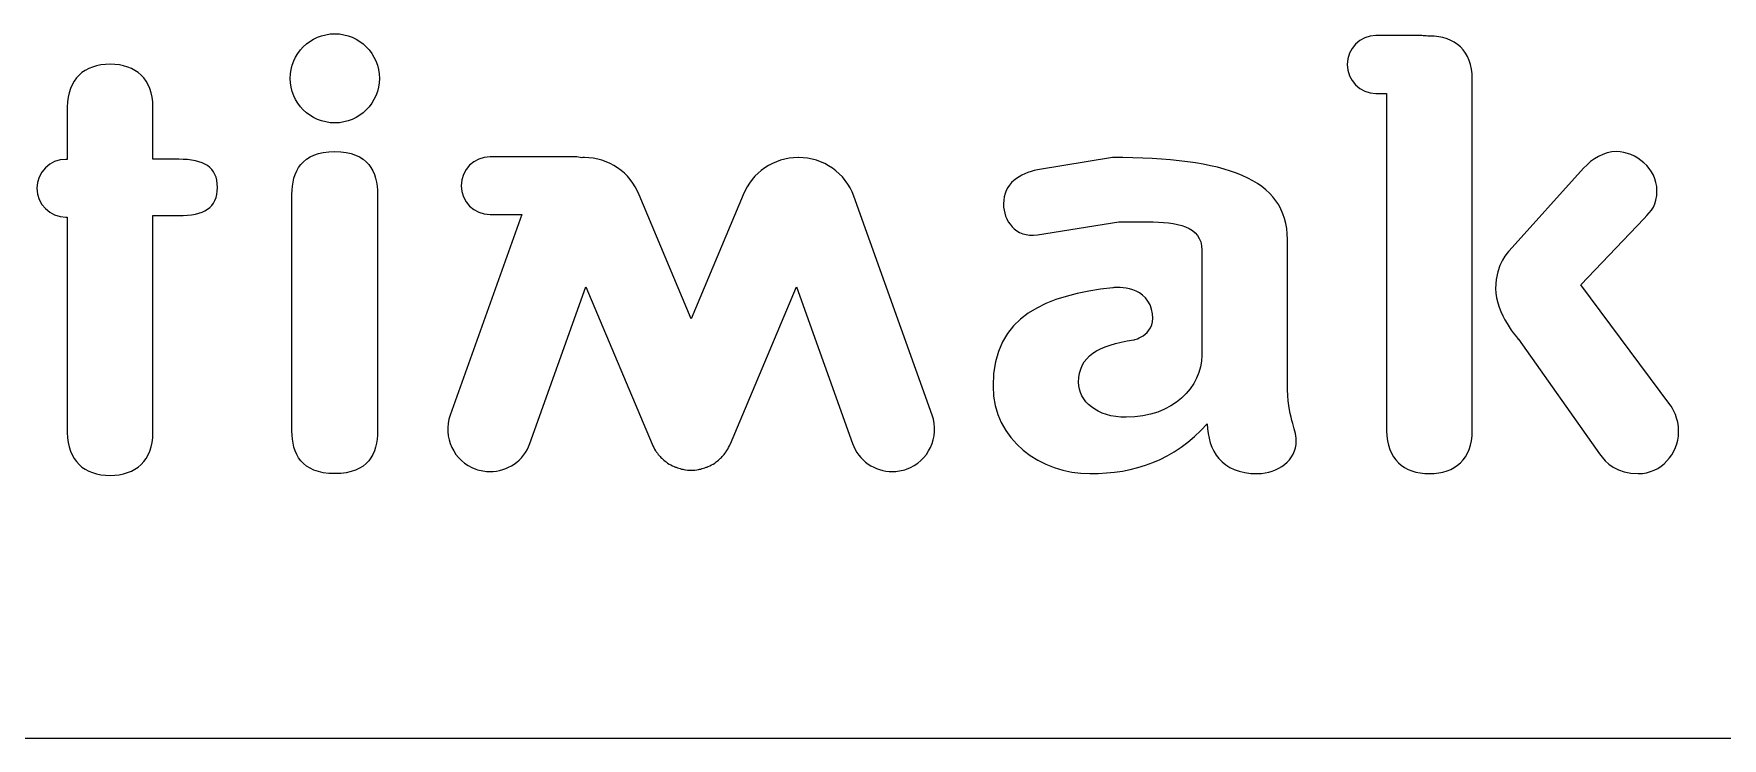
# Model space of a CAD drawing. Extents: x 16 to 1660, y 62 to 1240.
# Drawn here: x 142.6 to 197.3, y 69.6 to 92.5 of the extents above; entities that cross this region are included whole.
import ezdxf

# ---------------------------------------------------------------- set-up
doc = ezdxf.new("R2010")
doc.units = 0
doc.layers.get('0').update_dxf_attribs({"linetype": 'CONTINUOUS'})

msp = doc.modelspace()

# ---------------------------------------------------------------- linework, layer by layer
at = {"color": 7}
for points in [[(187.587467, 92.429753), (186.100156, 92.429753)], [(187.834976, 92.414231), (187.834976, 92.414231)], [(189.223791, 79.610938), (189.223791, 91.025133)], [(186.100156, 90.557209), (186.446442, 90.557209), (186.446442, 79.610938)], [(143.655062, 90.112427), (143.655062, 88.415707), (143.608213, 88.415707)], [(147.269764, 88.419093), (146.432411, 88.419093), (146.432411, 90.112427)], [(147.269764, 88.419093), (147.269764, 88.419093)], [(160.124422, 88.498116), (157.366264, 88.498116)], [(177.550798, 88.473844), (175.127638, 88.076193)], [(192.836236, 88.133202), (190.422389, 85.450962)], [(150.942322, 79.610938), (150.942322, 87.278069), (150.942322, 87.278069)], [(153.719671, 87.278069), (153.719671, 79.610938)], [(165.581471, 87.26932), (163.890678, 83.246807), (162.199602, 87.270167)], [(171.70654, 80.122889), (169.168798, 87.2236)], [(143.608213, 86.543162), (143.655062, 86.543162), (143.655062, 79.553929)], [(146.432411, 79.553929), (146.432411, 86.592269), (147.269764, 86.592269)], [(157.366264, 86.625289), (158.39694, 86.625289), (156.073404, 80.122607)], [(175.127638, 85.966864), (177.757384, 86.388504), (178.703111, 86.388504)], [(195.632493, 80.467482), (192.741127, 84.347756), (194.795704, 86.497442)], [(180.453171, 85.470718), (180.453171, 82.065142)], [(183.23052, 81.152153), (183.23052, 85.813336)], [(158.658842, 79.199176), (160.476353, 84.285102), (162.625476, 79.172647)], [(165.161524, 79.186476), (167.30472, 84.28482), (169.121384, 79.200304)], [(190.724367, 82.579069), (193.350162, 78.868976)], [(171.70654, 80.122889), (171.70654, 80.122889)], [(195.632493, 80.467482), (195.632493, 80.467482)], [(165.156162, 79.172929), (165.161524, 79.185911)], [(68.124211, 69.638898), (268.148364, 69.638898)]]:
    msp.add_lwpolyline(points, dxfattribs=at)
for points in [[(150.885313, 91.044324), (150.885313, 91.843013), (151.532167, 92.490431), (152.331138, 92.490431)], [(152.331138, 92.490431), (153.129827, 92.490431), (153.77668, 91.843013), (153.77668, 91.044324)], [(186.100156, 92.429753), (185.583407, 92.429753), (185.164307, 92.010653), (185.164307, 91.493904)], [(187.779096, 92.409998), (187.717289, 92.423262), (187.653507, 92.429753), (187.587467, 92.429753)], [(187.834976, 92.414231), (187.815502, 92.414231), (187.798287, 92.409998), (187.779096, 92.409998)], [(189.223791, 91.025133), (189.223791, 91.938122), (188.671764, 92.414231), (187.834976, 92.414231)], [(145.04416, 91.500678), (144.206807, 91.500678), (143.655062, 91.025133), (143.655062, 90.112427)], [(146.432411, 90.112427), (146.432411, 91.025133), (145.880384, 91.500678), (145.04416, 91.500678)], [(185.164307, 91.493904), (185.164307, 90.976027), (185.583407, 90.557209), (186.100156, 90.557209)], [(152.331138, 89.599064), (151.532167, 89.599064), (150.885313, 90.245636), (150.885313, 91.044324)], [(153.77668, 91.044324), (153.77668, 90.245636), (153.129827, 89.599064), (152.331138, 89.599064)], [(143.608213, 88.415707), (143.091182, 88.415707), (142.672082, 87.996324), (142.672082, 87.479858)], [(148.524807, 87.506387), (148.524807, 88.171867), (148.087644, 88.419093), (147.269764, 88.419093)], [(150.942322, 87.278069), (150.942322, 88.019749), (151.246276, 88.66632), (152.331138, 88.66632)], [(152.331138, 88.66632), (153.415153, 88.66632), (153.719671, 88.019749), (153.719671, 87.278069)], [(157.366264, 88.498116), (156.849233, 88.498116), (156.429851, 88.079016), (156.429851, 87.561984)], [(160.343427, 88.469611), (160.272871, 88.486827), (160.20034, 88.498116), (160.124422, 88.498116)], [(160.413982, 88.475256), (160.390276, 88.475256), (160.367133, 88.470458), (160.343427, 88.469611)], [(160.425271, 88.474127), (160.42132, 88.474127), (160.417933, 88.475256), (160.413982, 88.475256)], [(162.199602, 87.270167), (161.91992, 87.989269), (161.214364, 88.469047), (160.425271, 88.474127)], [(167.361164, 88.474973), (166.569813, 88.472716), (165.861153, 87.990962), (165.581471, 87.26932)], [(167.366809, 88.475538), (167.364833, 88.475538), (167.36314, 88.474973), (167.361164, 88.474973)], [(169.168798, 87.2236), (168.901251, 87.972053), (168.176504, 88.475538), (167.366809, 88.475538)], [(183.23052, 85.813336), (183.23052, 87.810622), (181.216018, 88.473844), (177.550798, 88.473844)], [(193.901624, 88.666038), (193.482807, 88.666038), (193.120998, 88.437438), (192.836236, 88.133202)], [(195.213676, 87.410996), (195.213676, 88.114576), (194.529569, 88.666038), (193.901624, 88.666038)], [(175.127638, 88.076193), (174.550211, 87.956813), (174.020198, 87.6427), (174.020198, 86.968471)], [(142.672082, 87.479858), (142.672082, 86.962262), (143.091182, 86.543162), (143.608213, 86.543162)], [(147.269764, 86.592269), (148.087644, 86.592269), (148.524807, 86.840342), (148.524807, 87.506387)], [(156.429851, 87.561984), (156.429851, 87.044389), (156.849233, 86.625289), (157.366264, 86.625289)], [(194.795704, 86.497442), (195.042931, 86.763578), (195.213676, 86.915696), (195.213676, 87.410996)], [(174.020198, 86.968471), (174.020198, 86.450876), (174.387369, 85.85708), (175.127638, 85.966864)], [(178.703111, 86.388504), (179.635573, 86.388504), (180.453171, 86.269407), (180.453171, 85.470718)], [(190.422389, 85.450962), (190.422389, 85.450962), (189.979864, 85.042869), (189.979864, 84.232609)], [(178.82362, 83.551607), (178.601229, 84.382469), (177.561804, 84.252647), (177.561804, 84.252647)], [(177.561804, 84.252647), (175.431027, 84.00542), (173.680684, 83.358849), (173.680684, 81.057044)], [(189.979864, 84.232609), (189.979864, 83.391869), (190.724367, 82.579069), (190.724367, 82.579069)], [(178.246476, 82.56016), (178.246476, 82.56016), (179.046011, 82.72018), (178.82362, 83.551607)], [(176.458033, 81.190253), (176.458033, 82.027042), (177.08626, 82.389133), (178.246476, 82.56016)], [(180.453171, 82.065142), (180.453171, 81.038136), (179.520991, 80.049229), (177.999249, 80.049229)], [(173.680684, 81.057044), (173.680684, 79.306702), (175.240809, 78.222687), (176.819842, 78.222687)], [(177.999249, 80.049229), (177.048442, 80.049229), (176.458033, 80.562591), (176.458033, 81.190253)], [(183.515847, 79.287511), (183.515847, 79.725238), (183.23052, 79.992502), (183.23052, 81.152153)], [(156.073404, 80.122607), (155.818276, 79.409149), (156.190244, 78.623442), (156.904267, 78.368031)], [(170.876242, 78.36916), (171.5897, 78.623442), (171.961669, 79.409149), (171.70654, 80.122889)], [(195.91782, 79.572556), (195.91782, 80.03032), (195.727602, 80.334556), (195.632493, 80.467482)], [(143.655062, 79.553929), (143.655062, 78.641222), (144.206807, 78.165678), (145.043596, 78.165678)], [(145.043596, 78.165678), (145.880384, 78.165678), (146.432411, 78.641222), (146.432411, 79.553929)], [(152.331138, 78.222687), (151.246276, 78.222687), (150.942322, 78.869258), (150.942322, 79.610938)], [(153.719671, 79.610938), (153.719671, 78.869258), (153.415153, 78.222687), (152.331138, 78.222687)], [(176.819842, 78.222687), (178.284576, 78.222687), (179.540464, 78.640658), (180.62448, 79.839538)], [(180.62448, 79.839538), (180.662862, 78.983276), (181.062207, 78.222687), (182.26024, 78.222687)], [(186.446442, 79.610938), (186.446442, 78.698231), (186.997904, 78.222687), (187.834976, 78.222687)], [(187.834976, 78.222687), (188.671764, 78.222687), (189.223791, 78.698231), (189.223791, 79.610938)], [(194.605204, 78.222404), (195.347167, 78.222404), (195.91782, 78.868976), (195.91782, 79.572556)], [(157.366264, 78.288162), (157.92958, 78.288162), (158.458182, 78.637553), (158.658842, 79.199176)], [(162.625476, 79.172647), (162.656238, 79.098987), (162.693773, 79.031253), (162.734978, 78.966624)], [(162.734978, 78.966624), (162.745702, 78.950256), (162.757556, 78.935862), (162.768844, 78.919776)], [(162.768844, 78.919776), (162.804687, 78.868693), (162.842787, 78.820151), (162.884556, 78.775278)], [(164.897647, 78.775842), (164.938287, 78.819869), (164.975822, 78.867), (165.010536, 78.916953)], [(165.010536, 78.916953), (165.022671, 78.934169), (165.035936, 78.949973), (165.046942, 78.967471)], [(165.046942, 78.967471), (165.088147, 79.0321), (165.1254, 79.100116), (165.156162, 79.172929)], [(165.161524, 79.185911), (165.161524, 79.185911), (165.161524, 79.186193), (165.161524, 79.186476)], [(169.121384, 79.200304), (169.322044, 78.638964), (169.850082, 78.289009), (170.41368, 78.289009)], [(182.26024, 78.222687), (182.926284, 78.222687), (183.515847, 78.660131), (183.515847, 79.287511)], [(193.350162, 78.868976), (193.559289, 78.56474), (193.920251, 78.222404), (194.605204, 78.222404)], [(156.904267, 78.368031), (157.056949, 78.313562), (157.212736, 78.288162), (157.366264, 78.288162)], [(162.884556, 78.775278), (162.901489, 78.756933), (162.918987, 78.739153), (162.936767, 78.721656)], [(162.936767, 78.721656), (162.982487, 78.677911), (163.031029, 78.636989), (163.082111, 78.599736)], [(163.082111, 78.599736), (163.097351, 78.588729), (163.110898, 78.576311), (163.12642, 78.565869)], [(163.12642, 78.565869), (163.194153, 78.520713), (163.26612, 78.482049), (163.340909, 78.449311)], [(163.340909, 78.449311), (163.346836, 78.446489), (163.352198, 78.44282), (163.358407, 78.439716)], [(163.358407, 78.439716), (163.372236, 78.433789), (163.386629, 78.432378), (163.400458, 78.426733)], [(163.400458, 78.426733), (163.458878, 78.404438), (163.518427, 78.385811), (163.579669, 78.371982)], [(163.579669, 78.371982), (163.604222, 78.366056), (163.628493, 78.359847), (163.653329, 78.355331)], [(163.653329, 78.355331), (163.730093, 78.341784), (163.807704, 78.332753), (163.886444, 78.332471)], [(163.886444, 78.332471), (163.887573, 78.332471), (163.888702, 78.332189), (163.889831, 78.332189)], [(163.889831, 78.332189), (163.890113, 78.332189), (163.890396, 78.332189), (163.890678, 78.332189)], [(163.890678, 78.332189), (163.89096, 78.332189), (163.89096, 78.332189), (163.891242, 78.332189)], [(163.891242, 78.332189), (163.892653, 78.332189), (163.893782, 78.332471), (163.894911, 78.332471)], [(163.894911, 78.332471), (163.973651, 78.332753), (164.051262, 78.341784), (164.128027, 78.355331)], [(164.128027, 78.355331), (164.152862, 78.359847), (164.177133, 78.366056), (164.201969, 78.371982)], [(164.201969, 78.371982), (164.262929, 78.386376), (164.322196, 78.404438), (164.380333, 78.426733)], [(164.380333, 78.426733), (164.394444, 78.432096), (164.408838, 78.433789), (164.422949, 78.439716)], [(164.422949, 78.439716), (164.429158, 78.44282), (164.43452, 78.446771), (164.440729, 78.449593)], [(164.440729, 78.449593), (164.515236, 78.482049), (164.58692, 78.520431), (164.654653, 78.565869)], [(164.654653, 78.565869), (164.67074, 78.576311), (164.684851, 78.589011), (164.700091, 78.6003)], [(164.700091, 78.6003), (164.750327, 78.636989), (164.798304, 78.677064), (164.843742, 78.721091)], [(164.843742, 78.721091), (164.862369, 78.738871), (164.880149, 78.757216), (164.897647, 78.775842)], [(170.41368, 78.289009), (170.566927, 78.289009), (170.72356, 78.314691), (170.876242, 78.36916)]]:
    msp.add_open_spline(points, degree=3, dxfattribs=at)

doc.saveas('drawing.dxf')
